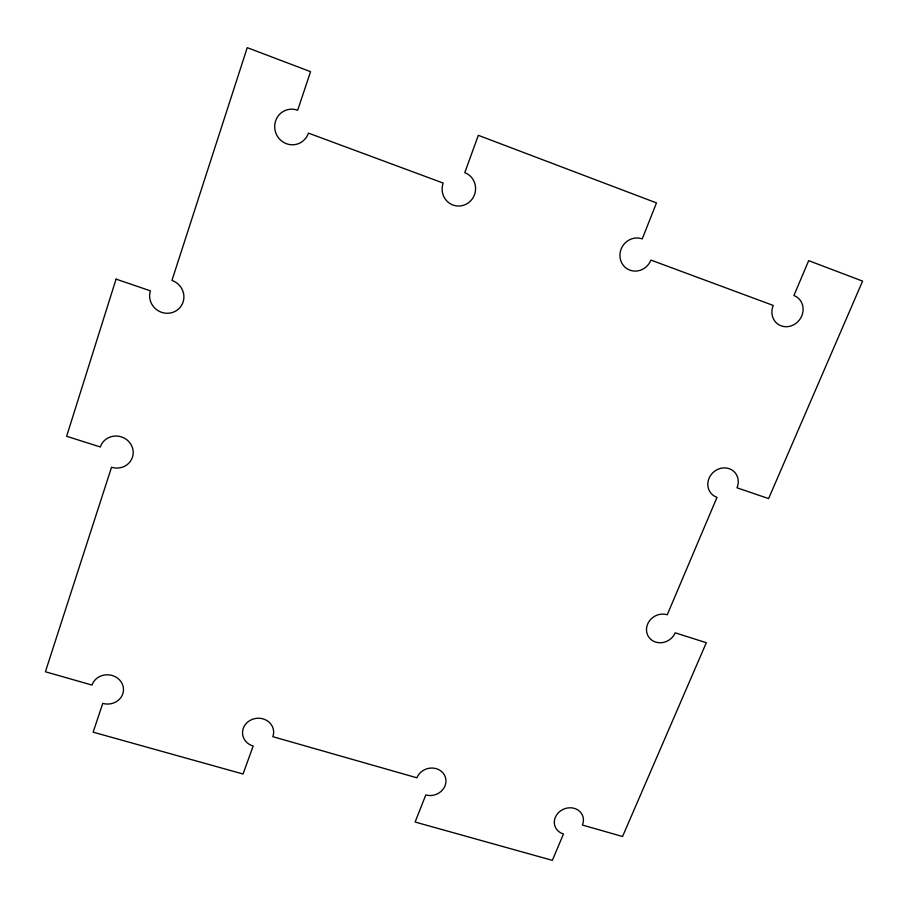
<?xml version="1.0" encoding="UTF-8"?>
<svg xmlns="http://www.w3.org/2000/svg" width="908" height="908" viewBox="0 0 908 908"><rect width="100%" height="100%" fill="white"/><g stroke="black" fill="none" stroke-linecap="round" stroke-linejoin="round"><path stroke-width="1.36" d="M116.065 279.119L66.636 436.271L100.345 446.986A16.855 15.958 15.2 0 1 121.286 436.85A16.855 15.958 15.2 0 1 132.489 457.121A16.855 15.958 15.2 0 1 111.536 467.245L45.4 671.761L92.026 685.075A16.083 14.63 2.9 0 1 112.059 675.45A16.083 14.63 2.9 0 1 122.807 693.791A16.083 14.63 2.9 0 1 102.774 703.405L93.138 732.166L243.038 774.013L253.184 746.024A15.584 14.199 -6.7 0 1 243.321 728.227A15.584 14.199 -6.7 0 1 263.025 718.864A15.584 14.199 -6.7 0 1 272.831 736.683L416.897 777.804A15.107 13.62 -16.8 0 1 436.146 768.633A15.107 13.62 -16.8 0 1 445.056 785.772A15.107 13.62 -16.8 0 1 425.807 794.943L415.092 822.035L552.359 860.353L563.493 833.964A14.8 13.098 -22.8 0 1 555.344 817.302A14.8 13.098 -22.8 0 1 574.287 808.347A14.8 13.098 -22.8 0 1 582.38 825.043L622.548 836.506L706.31 642.716L675.189 632.831A15.334 13.915 -32.5 0 1 655.61 642.07A15.334 13.915 -32.5 0 1 647.665 624.034A15.334 13.915 -32.5 0 1 667.244 614.784L717.014 497.323A15.822 14.483 -42 0 1 709.069 478.221A15.822 14.483 -42 0 1 729.135 468.664A15.822 14.483 -42 0 1 737.012 487.8L768.599 498.594L862.6 281.117L808.665 260.653L793.921 295.543A16.537 15.096 -53.7 0 1 801.741 315.973A16.537 15.096 -53.7 0 1 781.118 325.836A16.537 15.096 -53.7 0 1 773.241 305.44L650.923 260.085A16.832 15.845 -58.8 0 1 629.846 270.141A16.832 15.845 -58.8 0 1 621.174 248.974A16.832 15.845 -58.8 0 1 642.251 238.917L656.473 202.904L478.334 135.326L464.771 172.656A17.241 16.707 -75.9 0 1 474.521 194.653A17.241 16.707 -75.9 0 1 452.979 205.038A17.241 16.707 -75.9 0 1 443.172 183.064L308.436 133.113A17.876 17.286 71.1 0 1 286.395 143.702A17.876 17.286 71.1 0 1 275.623 120.855A17.876 17.286 71.1 0 1 297.665 110.254L310.559 71.675L247.237 47.647L171.953 280.436A17.32 16.741 32.6 0 1 183.11 301.978A17.32 16.741 32.6 0 1 161.613 312.341A17.32 16.741 32.6 0 1 150.387 290.844L116.065 279.119"/></g></svg>
